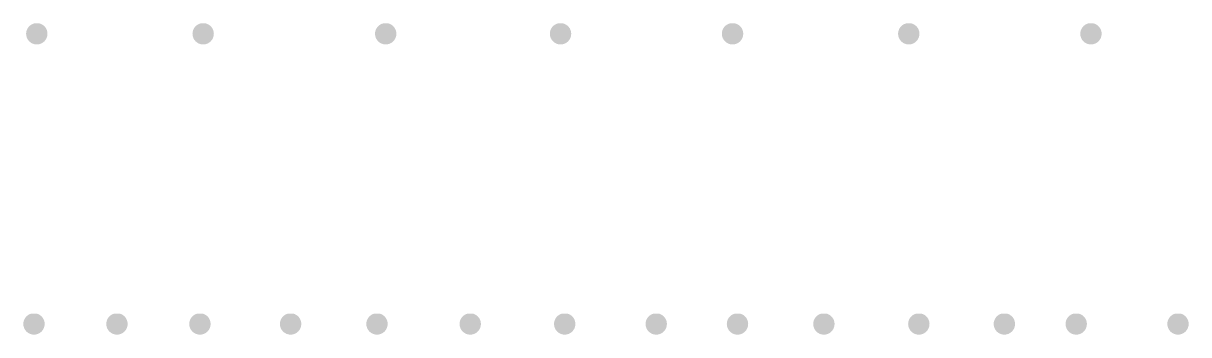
# Model space of a CAD drawing. Header units: inches. Extents: x 334 to 11487, y 261 to 10656.
# Drawn here: x 341.45 to 348.38, y 419.76 to 421.61 of the extents above; entities that cross this region are included whole.
import ezdxf

# ---------------------------------------------------------------- set-up
doc = ezdxf.new("R2010")
doc.units = ezdxf.units.IN
doc.header["$MEASUREMENT"] = 0
doc.layers.add('HATCH', color=7, linetype='Continuous')

msp = doc.modelspace()

# ---------------------------------------------------------------- hatches: boundary and pattern name
at = {"layer": 'HATCH'}
h = msp.add_hatch(dxfattribs=at)
h.set_pattern_fill('AR-CONC', color=256, scale=1e-05)
h.set_pattern_definition([(50, (7.42446386, 0), (7.172601826e-05, -6.275213498e-06), [7.5e-06, -8.25e-05]), (355, (7.42446386, 0), (-1.3875133361e-05, 7.521921337e-05), [6e-06, -6.6e-05]), (100.45144446, (7.424469836, -5.2e-07), (5.7850884673e-05, 6.8943999097e-05), [6.3740192e-06, -7.01142112e-05]), (46.1842, (7.42446386, 2e-05), (0.000106724133067, -1.655192808e-05), [1.125e-05, -0.00012375]), (96.63563549, (7.42447275, 1.862e-05), (9.3466194567e-05, 9.7411860077e-05), [9.5610342e-06, -0.000105171376]), (351.18416399, (7.42446386, 2e-05), (9.3466194505e-05, 9.7411860027e-05), [9e-06, -9.90000001e-05]), (21, (7.42447386, 1.5e-05), (5.9690705212e-05, -4.02618890665e-05), [7.5e-06, -8.25e-05]), (326, (7.42447386, 1.5e-05), (2.4331533192e-05, 7.2515004505e-05), [6e-06, -6.6e-05]), (71.45144474, (7.42447883, 1.1645e-05), (8.4022237673e-05, 3.2253115281e-05), [6.374019e-06, -7.01142112e-05]), (37.5, (7.42446386, 0), (1.2159855317e-06, 3.32893853831e-05), [0, -6.52e-05, 0, -6.7e-05, 0, -6.625e-05]), (7.5, (7.42446386, 0), (2.63069537442e-05, 3.94411711882e-05), [0, -3.82e-05, 0, -6.37e-05, 0, -2.525e-05]), (327.5, (7.42444156, 0), (5.33822436172e-05, -2.2554871734e-06), [0, -2.5e-05, 0, -7.8e-05, 0, -0.0001035]), (317.5, (7.42443156, 0), (5.83186169342e-05, 1.00104982332e-05), [0, -3.25e-05, 0, -5.18e-05, 0, -7.35e-05])])
h.paths.add_polyline_path([(341.59687, 421.54322, 0.3519417), (341.54701, 421.60528), (341.51963, 421.60528, 0.3519417), (341.46977, 421.54322, 1)])
h = msp.add_hatch(dxfattribs=at)
h.set_pattern_fill('AR-CONC', color=256, scale=1e-05)
h.set_pattern_definition([(50, (8.41355861, 0), (7.172601826e-05, -6.275213498e-06), [7.5e-06, -8.25e-05]), (355, (8.41355861, 0), (-1.3875133361e-05, 7.521921337e-05), [6e-06, -6.6e-05]), (100.45144446, (8.41356459, -5.2e-07), (5.7850884673e-05, 6.8943999097e-05), [6.3740192e-06, -7.01142112e-05]), (46.1842, (8.41355861, 2e-05), (0.000106724133067, -1.655192808e-05), [1.125e-05, -0.00012375]), (96.63563549, (8.4135675, 1.862e-05), (9.3466194567e-05, 9.7411860077e-05), [9.5610342e-06, -0.000105171376]), (351.18416399, (8.41355861, 2e-05), (9.3466194505e-05, 9.7411860027e-05), [9e-06, -9.90000001e-05]), (21, (8.41356861, 1.5e-05), (5.9690705212e-05, -4.02618890665e-05), [7.5e-06, -8.25e-05]), (326, (8.41356861, 1.5e-05), (2.4331533192e-05, 7.2515004505e-05), [6e-06, -6.6e-05]), (71.45144474, (8.413573585, 1.1645e-05), (8.4022237673e-05, 3.2253115281e-05), [6.374019e-06, -7.01142112e-05]), (37.5, (8.41355861, 0), (1.2159855317e-06, 3.32893853831e-05), [0, -6.52e-05, 0, -6.7e-05, 0, -6.625e-05]), (7.5, (8.41355861, 0), (2.63069537442e-05, 3.94411711882e-05), [0, -3.82e-05, 0, -6.37e-05, 0, -2.525e-05]), (327.5, (8.41353631, 0), (5.33822436172e-05, -2.2554871734e-06), [0, -2.5e-05, 0, -7.8e-05, 0, -0.0001035]), (317.5, (8.41352631, 0), (5.83186169342e-05, 1.00104982332e-05), [0, -3.25e-05, 0, -5.18e-05, 0, -7.35e-05])])
h.paths.add_polyline_path([(342.58596, 421.54322, 0.3519417), (342.53611, 421.60528), (342.50872, 421.60528, 0.3519417), (342.45887, 421.54322, 1)])
h = msp.add_hatch(dxfattribs=at)
h.set_pattern_fill('AR-CONC', color=256, scale=1e-05)
h.set_pattern_definition([(50, (9.49874246, 0), (7.172601826e-05, -6.275213498e-06), [7.5e-06, -8.25e-05]), (355, (9.49874246, 0), (-1.3875133361e-05, 7.521921337e-05), [6e-06, -6.6e-05]), (100.45144446, (9.498748436, -5.2e-07), (5.7850884673e-05, 6.8943999097e-05), [6.3740192e-06, -7.01142112e-05]), (46.1842, (9.49874246, 2e-05), (0.000106724133067, -1.655192808e-05), [1.125e-05, -0.00012375]), (96.63563549, (9.49875135, 1.862e-05), (9.3466194567e-05, 9.7411860077e-05), [9.5610342e-06, -0.000105171376]), (351.18416399, (9.49874246, 2e-05), (9.3466194505e-05, 9.7411860027e-05), [9e-06, -9.90000001e-05]), (21, (9.49875246, 1.5e-05), (5.9690705212e-05, -4.02618890665e-05), [7.5e-06, -8.25e-05]), (326, (9.49875246, 1.5e-05), (2.4331533192e-05, 7.2515004505e-05), [6e-06, -6.6e-05]), (71.45144474, (9.49875743, 1.1645e-05), (8.4022237673e-05, 3.2253115281e-05), [6.374019e-06, -7.01142112e-05]), (37.5, (9.49874246, 0), (1.2159855317e-06, 3.32893853831e-05), [0, -6.52e-05, 0, -6.7e-05, 0, -6.625e-05]), (7.5, (9.49874246, 0), (2.63069537442e-05, 3.94411711882e-05), [0, -3.82e-05, 0, -6.37e-05, 0, -2.525e-05]), (327.5, (9.49872016, 0), (5.33822436172e-05, -2.2554871734e-06), [0, -2.5e-05, 0, -7.8e-05, 0, -0.0001035]), (317.5, (9.49871016, 0), (5.83186169342e-05, 1.00104982332e-05), [0, -3.25e-05, 0, -5.18e-05, 0, -7.35e-05])])
h.paths.add_polyline_path([(343.67114, 421.54322, 0.3519417), (343.62129, 421.60528), (343.5939, 421.60528, 0.3519417), (343.54405, 421.54322, 1)])
h = msp.add_hatch(dxfattribs=at)
h.set_pattern_fill('AR-CONC', color=256, scale=1e-05)
h.set_pattern_definition([(50, (10.538215406, 0), (7.172601826e-05, -6.275213498e-06), [7.5e-06, -8.25e-05]), (355, (10.538215406, 0), (-1.3875133361e-05, 7.521921337e-05), [6e-06, -6.6e-05]), (100.45144446, (10.53822138, -5.2e-07), (5.7850884673e-05, 6.8943999097e-05), [6.3740192e-06, -7.01142112e-05]), (46.1842, (10.53821541, 2e-05), (0.000106724133067, -1.655192808e-05), [1.125e-05, -0.00012375]), (96.63563549, (10.5382243, 1.862e-05), (9.3466194567e-05, 9.7411860077e-05), [9.5610342e-06, -0.000105171376]), (351.18416399, (10.53821541, 2e-05), (9.3466194505e-05, 9.7411860027e-05), [9e-06, -9.90000001e-05]), (21, (10.538225406, 1.5e-05), (5.9690705212e-05, -4.02618890665e-05), [7.5e-06, -8.25e-05]), (326, (10.538225406, 1.5e-05), (2.4331533192e-05, 7.2515004505e-05), [6e-06, -6.6e-05]), (71.45144474, (10.53823038, 1.1645e-05), (8.4022237673e-05, 3.2253115281e-05), [6.374019e-06, -7.01142112e-05]), (37.5, (10.538215406, 0), (1.2159855317e-06, 3.32893853831e-05), [0, -6.52e-05, 0, -6.7e-05, 0, -6.625e-05]), (7.5, (10.538215406, 0), (2.63069537442e-05, 3.94411711882e-05), [0, -3.82e-05, 0, -6.37e-05, 0, -2.525e-05]), (327.5, (10.538193106, 0), (5.33822436172e-05, -2.2554871734e-06), [0, -2.5e-05, 0, -7.8e-05, 0, -0.0001035]), (317.5, (10.538183106, 0), (5.83186169342e-05, 1.00104982332e-05), [0, -3.25e-05, 0, -5.18e-05, 0, -7.35e-05])])
h.paths.add_polyline_path([(344.71062, 421.54322, 0.3519417), (344.66076, 421.60528), (344.63338, 421.60528, 0.3519417), (344.58352, 421.54322, 1)])
h = msp.add_hatch(dxfattribs=at)
h.set_pattern_fill('AR-CONC', color=256, scale=1e-05)
h.set_pattern_definition([(50, (11.56091467, 0), (7.172601826e-05, -6.275213498e-06), [7.5e-06, -8.25e-05]), (355, (11.56091467, 0), (-1.3875133361e-05, 7.521921337e-05), [6e-06, -6.6e-05]), (100.45144446, (11.56092065, -5.2e-07), (5.7850884673e-05, 6.8943999097e-05), [6.3740192e-06, -7.01142112e-05]), (46.1842, (11.56091467, 2e-05), (0.000106724133067, -1.655192808e-05), [1.125e-05, -0.00012375]), (96.63563549, (11.56092356, 1.862e-05), (9.3466194567e-05, 9.7411860077e-05), [9.5610342e-06, -0.000105171376]), (351.18416399, (11.56091467, 2e-05), (9.3466194505e-05, 9.7411860027e-05), [9e-06, -9.90000001e-05]), (21, (11.56092467, 1.5e-05), (5.9690705212e-05, -4.02618890665e-05), [7.5e-06, -8.25e-05]), (326, (11.56092467, 1.5e-05), (2.4331533192e-05, 7.2515004505e-05), [6e-06, -6.6e-05]), (71.45144474, (11.560929645, 1.1645e-05), (8.4022237673e-05, 3.2253115281e-05), [6.374019e-06, -7.01142112e-05]), (37.5, (11.56091467, 0), (1.2159855317e-06, 3.32893853831e-05), [0, -6.52e-05, 0, -6.7e-05, 0, -6.625e-05]), (7.5, (11.56091467, 0), (2.63069537442e-05, 3.94411711882e-05), [0, -3.82e-05, 0, -6.37e-05, 0, -2.525e-05]), (327.5, (11.56089237, 0), (5.33822436172e-05, -2.2554871734e-06), [0, -2.5e-05, 0, -7.8e-05, 0, -0.0001035]), (317.5, (11.56088237, 0), (5.83186169342e-05, 1.00104982332e-05), [0, -3.25e-05, 0, -5.18e-05, 0, -7.35e-05])])
h.paths.add_polyline_path([(345.73332, 421.54322, 0.3519417), (345.68346, 421.60528), (345.65608, 421.60528, 0.3519417), (345.60622, 421.54322, 1)])
h = msp.add_hatch(dxfattribs=at)
h.set_pattern_fill('AR-CONC', color=256, scale=1e-05)
h.set_pattern_definition([(50, (12.608502994, 0), (7.172601826e-05, -6.275213498e-06), [7.5e-06, -8.25e-05]), (355, (12.60850299, 0), (-1.3875133361e-05, 7.521921337e-05), [6e-06, -6.6e-05]), (100.45144446, (12.60850897, -5.2e-07), (5.7850884673e-05, 6.8943999097e-05), [6.3740192e-06, -7.01142112e-05]), (46.1842, (12.60850299, 2e-05), (0.000106724133067, -1.655192808e-05), [1.125e-05, -0.00012375]), (96.63563549, (12.60851189, 1.862e-05), (9.3466194567e-05, 9.7411860077e-05), [9.5610342e-06, -0.000105171376]), (351.18416399, (12.60850299, 2e-05), (9.3466194505e-05, 9.7411860027e-05), [9e-06, -9.90000001e-05]), (21, (12.608512994, 1.5e-05), (5.9690705212e-05, -4.02618890665e-05), [7.5e-06, -8.25e-05]), (326, (12.60851299, 1.5e-05), (2.4331533192e-05, 7.2515004505e-05), [6e-06, -6.6e-05]), (71.45144474, (12.60851797, 1.1645e-05), (8.4022237673e-05, 3.2253115281e-05), [6.374019e-06, -7.01142112e-05]), (37.5, (12.608502994, 0), (1.2159855317e-06, 3.32893853831e-05), [0, -6.52e-05, 0, -6.7e-05, 0, -6.625e-05]), (7.5, (12.608502994, 0), (2.63069537442e-05, 3.94411711882e-05), [0, -3.82e-05, 0, -6.37e-05, 0, -2.525e-05]), (327.5, (12.608480694, 0), (5.33822436172e-05, -2.2554871734e-06), [0, -2.5e-05, 0, -7.8e-05, 0, -0.0001035]), (317.5, (12.608470694, 0), (5.83186169342e-05, 1.00104982332e-05), [0, -3.25e-05, 0, -5.18e-05, 0, -7.35e-05])])
h.paths.add_polyline_path([(346.7809, 421.54322, 0.3519417), (346.73105, 421.60528), (346.70366, 421.60528, 0.3519417), (346.65381, 421.54322, 1)])
h = msp.add_hatch(dxfattribs=at)
h.set_pattern_fill('AR-CONC', color=256, scale=1e-05)
h.set_pattern_definition([(50, (13.691686573, 0), (7.172601826e-05, -6.275213498e-06), [7.5e-06, -8.25e-05]), (355, (13.69168657, 0), (-1.3875133361e-05, 7.521921337e-05), [6e-06, -6.6e-05]), (100.45144446, (13.69169255, -5.2e-07), (5.7850884673e-05, 6.8943999097e-05), [6.3740192e-06, -7.01142112e-05]), (46.1842, (13.69168657, 2e-05), (0.000106724133067, -1.655192808e-05), [1.125e-05, -0.00012375]), (96.63563549, (13.69169547, 1.862e-05), (9.3466194567e-05, 9.7411860077e-05), [9.5610342e-06, -0.000105171376]), (351.18416399, (13.69168657, 2e-05), (9.3466194505e-05, 9.7411860027e-05), [9e-06, -9.90000001e-05]), (21, (13.691696573, 1.5e-05), (5.9690705212e-05, -4.02618890665e-05), [7.5e-06, -8.25e-05]), (326, (13.69169657, 1.5e-05), (2.4331533192e-05, 7.2515004505e-05), [6e-06, -6.6e-05]), (71.45144474, (13.69170155, 1.1645e-05), (8.4022237673e-05, 3.2253115281e-05), [6.374019e-06, -7.01142112e-05]), (37.5, (13.691686573, 0), (1.2159855317e-06, 3.32893853831e-05), [0, -6.52e-05, 0, -6.7e-05, 0, -6.625e-05]), (7.5, (13.691686573, 0), (2.63069537442e-05, 3.94411711882e-05), [0, -3.82e-05, 0, -6.37e-05, 0, -2.525e-05]), (327.5, (13.691664273, 0), (5.33822436172e-05, -2.2554871734e-06), [0, -2.5e-05, 0, -7.8e-05, 0, -0.0001035]), (317.5, (13.691654273, 0), (5.83186169342e-05, 1.00104982332e-05), [0, -3.25e-05, 0, -5.18e-05, 0, -7.35e-05])])
h.paths.add_polyline_path([(347.86409, 421.54322, 0.3519417), (347.81423, 421.60528), (347.78685, 421.60528, 0.3519417), (347.73699, 421.54322, 1)])
h = msp.add_hatch(dxfattribs=at)
h.set_pattern_fill('AR-CONC', color=256, scale=1e-05)
h.set_pattern_definition([(50, (7.407794954, -1.72372487), (7.172601826e-05, -6.275213498e-06), [7.5e-06, -8.25e-05]), (355, (7.407794954, -1.72372487), (-1.3875133361e-05, 7.521921337e-05), [6e-06, -6.6e-05]), (100.45144446, (7.40780093, -1.72372539), (5.7850884673e-05, 6.8943999097e-05), [6.3740192e-06, -7.01142112e-05]), (46.1842, (7.40779495, -1.72370487), (0.000106724133067, -1.655192808e-05), [1.125e-05, -0.00012375]), (96.63563549, (7.40780385, -1.72370625), (9.3466194567e-05, 9.7411860077e-05), [9.5610342e-06, -0.000105171376]), (351.18416399, (7.40779495, -1.72370487), (9.3466194505e-05, 9.7411860027e-05), [9e-06, -9.90000001e-05]), (21, (7.407804954, -1.72370987), (5.9690705212e-05, -4.02618890665e-05), [7.5e-06, -8.25e-05]), (326, (7.407804954, -1.72370987), (2.4331533192e-05, 7.2515004505e-05), [6e-06, -6.6e-05]), (71.45144474, (7.40780993, -1.72371322), (8.4022237673e-05, 3.2253115281e-05), [6.374019e-06, -7.01142112e-05]), (37.5, (7.407794954, -1.723724868), (1.2159855317e-06, 3.32893853831e-05), [0, -6.52e-05, 0, -6.7e-05, 0, -6.625e-05]), (7.5, (7.407794954, -1.723724868), (2.63069537442e-05, 3.94411711882e-05), [0, -3.82e-05, 0, -6.37e-05, 0, -2.525e-05]), (327.5, (7.407772654, -1.723724868), (5.33822436172e-05, -2.2554871734e-06), [0, -2.5e-05, 0, -7.8e-05, 0, -0.0001035]), (317.5, (7.407762654, -1.72372487), (5.83186169342e-05, 1.00104982332e-05), [0, -3.25e-05, 0, -5.18e-05, 0, -7.35e-05])])
h.paths.add_polyline_path([(341.5802, 419.8195, 0.3519417), (341.53034, 419.88155), (341.50296, 419.88155, 0.3519417), (341.4531, 419.8195, 1)])
h = msp.add_hatch(dxfattribs=at)
h.set_pattern_fill('AR-CONC', color=256, scale=1e-05)
h.set_pattern_definition([(50, (7.90107073, -1.72372487), (7.172601826e-05, -6.275213498e-06), [7.5e-06, -8.25e-05]), (355, (7.90107073, -1.72372487), (-1.3875133361e-05, 7.521921337e-05), [6e-06, -6.6e-05]), (100.45144446, (7.90107671, -1.72372539), (5.7850884673e-05, 6.8943999097e-05), [6.3740192e-06, -7.01142112e-05]), (46.1842, (7.90107073, -1.72370487), (0.000106724133067, -1.655192808e-05), [1.125e-05, -0.00012375]), (96.63563549, (7.90107962, -1.72370625), (9.3466194567e-05, 9.7411860077e-05), [9.5610342e-06, -0.000105171376]), (351.18416399, (7.90107073, -1.72370487), (9.3466194505e-05, 9.7411860027e-05), [9e-06, -9.90000001e-05]), (21, (7.90108073, -1.72370987), (5.9690705212e-05, -4.02618890665e-05), [7.5e-06, -8.25e-05]), (326, (7.90108073, -1.72370987), (2.4331533192e-05, 7.2515004505e-05), [6e-06, -6.6e-05]), (71.45144474, (7.901085704, -1.72371322), (8.4022237673e-05, 3.2253115281e-05), [6.374019e-06, -7.01142112e-05]), (37.5, (7.90107073, -1.723724868), (1.2159855317e-06, 3.32893853831e-05), [0, -6.52e-05, 0, -6.7e-05, 0, -6.625e-05]), (7.5, (7.90107073, -1.723724868), (2.63069537442e-05, 3.94411711882e-05), [0, -3.82e-05, 0, -6.37e-05, 0, -2.525e-05]), (327.5, (7.90104843, -1.723724868), (5.33822436172e-05, -2.2554871734e-06), [0, -2.5e-05, 0, -7.8e-05, 0, -0.0001035]), (317.5, (7.90103843, -1.72372487), (5.83186169342e-05, 1.00104982332e-05), [0, -3.25e-05, 0, -5.18e-05, 0, -7.35e-05])])
h.paths.add_polyline_path([(342.07347, 419.8195, 0.3519417), (342.02362, 419.88155), (341.99623, 419.88155, 0.3519417), (341.94638, 419.8195, 1)])
h = msp.add_hatch(dxfattribs=at)
h.set_pattern_fill('AR-CONC', color=256, scale=1e-05)
h.set_pattern_definition([(50, (8.39435603, -1.72372487), (7.172601826e-05, -6.275213498e-06), [7.5e-06, -8.25e-05]), (355, (8.39435603, -1.72372487), (-1.3875133361e-05, 7.521921337e-05), [6e-06, -6.6e-05]), (100.45144446, (8.39436201, -1.72372539), (5.7850884673e-05, 6.8943999097e-05), [6.3740192e-06, -7.01142112e-05]), (46.1842, (8.39435603, -1.72370487), (0.000106724133067, -1.655192808e-05), [1.125e-05, -0.00012375]), (96.63563549, (8.39436493, -1.72370625), (9.3466194567e-05, 9.7411860077e-05), [9.5610342e-06, -0.000105171376]), (351.18416399, (8.39435603, -1.72370487), (9.3466194505e-05, 9.7411860027e-05), [9e-06, -9.90000001e-05]), (21, (8.39436603, -1.72370987), (5.9690705212e-05, -4.02618890665e-05), [7.5e-06, -8.25e-05]), (326, (8.39436603, -1.72370987), (2.4331533192e-05, 7.2515004505e-05), [6e-06, -6.6e-05]), (71.45144474, (8.394371006, -1.72371322), (8.4022237673e-05, 3.2253115281e-05), [6.374019e-06, -7.01142112e-05]), (37.5, (8.394356032, -1.723724868), (1.2159855317e-06, 3.32893853831e-05), [0, -6.52e-05, 0, -6.7e-05, 0, -6.625e-05]), (7.5, (8.394356032, -1.723724868), (2.63069537442e-05, 3.94411711882e-05), [0, -3.82e-05, 0, -6.37e-05, 0, -2.525e-05]), (327.5, (8.394333732, -1.723724868), (5.33822436172e-05, -2.2554871734e-06), [0, -2.5e-05, 0, -7.8e-05, 0, -0.0001035]), (317.5, (8.39432373, -1.72372487), (5.83186169342e-05, 1.00104982332e-05), [0, -3.25e-05, 0, -5.18e-05, 0, -7.35e-05])])
h.paths.add_polyline_path([(342.56676, 419.8195, 0.3519417), (342.5169, 419.88155), (342.48952, 419.88155, 0.3519417), (342.43966, 419.8195, 1)])
h = msp.add_hatch(dxfattribs=at)
h.set_pattern_fill('AR-CONC', color=256, scale=1e-05)
h.set_pattern_definition([(50, (8.93339986, -1.72372487), (7.172601826e-05, -6.275213498e-06), [7.5e-06, -8.25e-05]), (355, (8.93339986, -1.72372487), (-1.3875133361e-05, 7.521921337e-05), [6e-06, -6.6e-05]), (100.45144446, (8.93340584, -1.72372539), (5.7850884673e-05, 6.8943999097e-05), [6.3740192e-06, -7.01142112e-05]), (46.1842, (8.93339986, -1.72370487), (0.000106724133067, -1.655192808e-05), [1.125e-05, -0.00012375]), (96.63563549, (8.93340875, -1.72370625), (9.3466194567e-05, 9.7411860077e-05), [9.5610342e-06, -0.000105171376]), (351.18416399, (8.93339986, -1.72370487), (9.3466194505e-05, 9.7411860027e-05), [9e-06, -9.90000001e-05]), (21, (8.93340986, -1.72370987), (5.9690705212e-05, -4.02618890665e-05), [7.5e-06, -8.25e-05]), (326, (8.93340986, -1.72370987), (2.4331533192e-05, 7.2515004505e-05), [6e-06, -6.6e-05]), (71.45144474, (8.933414835, -1.72371322), (8.4022237673e-05, 3.2253115281e-05), [6.374019e-06, -7.01142112e-05]), (37.5, (8.93339986, -1.723724868), (1.2159855317e-06, 3.32893853831e-05), [0, -6.52e-05, 0, -6.7e-05, 0, -6.625e-05]), (7.5, (8.93339986, -1.723724868), (2.63069537442e-05, 3.94411711882e-05), [0, -3.82e-05, 0, -6.37e-05, 0, -2.525e-05]), (327.5, (8.93337756, -1.723724868), (5.33822436172e-05, -2.2554871734e-06), [0, -2.5e-05, 0, -7.8e-05, 0, -0.0001035]), (317.5, (8.93336756, -1.72372487), (5.83186169342e-05, 1.00104982332e-05), [0, -3.25e-05, 0, -5.18e-05, 0, -7.35e-05])])
h.paths.add_polyline_path([(343.1058, 419.8195, 0.3519417), (343.05595, 419.88155), (343.02856, 419.88155, 0.3519417), (342.97871, 419.8195, 1)])
h = msp.add_hatch(dxfattribs=at)
h.set_pattern_fill('AR-CONC', color=256, scale=1e-05)
h.set_pattern_definition([(50, (9.447021227, -1.72372487), (7.172601826e-05, -6.275213498e-06), [7.5e-06, -8.25e-05]), (355, (9.44702123, -1.72372487), (-1.3875133361e-05, 7.521921337e-05), [6e-06, -6.6e-05]), (100.45144446, (9.447027204, -1.72372539), (5.7850884673e-05, 6.8943999097e-05), [6.3740192e-06, -7.01142112e-05]), (46.1842, (9.44702123, -1.72370487), (0.000106724133067, -1.655192808e-05), [1.125e-05, -0.00012375]), (96.63563549, (9.44703012, -1.72370625), (9.3466194567e-05, 9.7411860077e-05), [9.5610342e-06, -0.000105171376]), (351.18416399, (9.44702123, -1.72370487), (9.3466194505e-05, 9.7411860027e-05), [9e-06, -9.90000001e-05]), (21, (9.447031227, -1.72370987), (5.9690705212e-05, -4.02618890665e-05), [7.5e-06, -8.25e-05]), (326, (9.44703123, -1.72370987), (2.4331533192e-05, 7.2515004505e-05), [6e-06, -6.6e-05]), (71.45144474, (9.4470362, -1.72371322), (8.4022237673e-05, 3.2253115281e-05), [6.374019e-06, -7.01142112e-05]), (37.5, (9.447021227, -1.723724868), (1.2159855317e-06, 3.32893853831e-05), [0, -6.52e-05, 0, -6.7e-05, 0, -6.625e-05]), (7.5, (9.447021227, -1.723724868), (2.63069537442e-05, 3.94411711882e-05), [0, -3.82e-05, 0, -6.37e-05, 0, -2.525e-05]), (327.5, (9.446998927, -1.723724868), (5.33822436172e-05, -2.2554871734e-06), [0, -2.5e-05, 0, -7.8e-05, 0, -0.0001035]), (317.5, (9.446988927, -1.72372487), (5.83186169342e-05, 1.00104982332e-05), [0, -3.25e-05, 0, -5.18e-05, 0, -7.35e-05])])
h.paths.add_polyline_path([(343.61942, 419.8195, 0.3519417), (343.56957, 419.88155), (343.54218, 419.88155, 0.3519417), (343.49233, 419.8195, 1)])
h = msp.add_hatch(dxfattribs=at)
h.set_pattern_fill('AR-CONC', color=256, scale=1e-05)
h.set_pattern_definition([(50, (10.00132425, -1.72372487), (7.172601826e-05, -6.275213498e-06), [7.5e-06, -8.25e-05]), (355, (10.00132425, -1.72372487), (-1.3875133361e-05, 7.521921337e-05), [6e-06, -6.6e-05]), (100.45144446, (10.001330225, -1.72372539), (5.7850884673e-05, 6.8943999097e-05), [6.3740192e-06, -7.01142112e-05]), (46.1842, (10.00132425, -1.72370487), (0.000106724133067, -1.655192808e-05), [1.125e-05, -0.00012375]), (96.63563549, (10.00133314, -1.72370625), (9.3466194567e-05, 9.7411860077e-05), [9.5610342e-06, -0.000105171376]), (351.18416399, (10.00132425, -1.72370487), (9.3466194505e-05, 9.7411860027e-05), [9e-06, -9.90000001e-05]), (21, (10.00133425, -1.72370987), (5.9690705212e-05, -4.02618890665e-05), [7.5e-06, -8.25e-05]), (326, (10.00133425, -1.72370987), (2.4331533192e-05, 7.2515004505e-05), [6e-06, -6.6e-05]), (71.45144474, (10.00133922, -1.72371322), (8.4022237673e-05, 3.2253115281e-05), [6.374019e-06, -7.01142112e-05]), (37.5, (10.001324248, -1.723724868), (1.2159855317e-06, 3.32893853831e-05), [0, -6.52e-05, 0, -6.7e-05, 0, -6.625e-05]), (7.5, (10.001324248, -1.723724868), (2.63069537442e-05, 3.94411711882e-05), [0, -3.82e-05, 0, -6.37e-05, 0, -2.525e-05]), (327.5, (10.001301948, -1.723724868), (5.33822436172e-05, -2.2554871734e-06), [0, -2.5e-05, 0, -7.8e-05, 0, -0.0001035]), (317.5, (10.001291948, -1.72372487), (5.83186169342e-05, 1.00104982332e-05), [0, -3.25e-05, 0, -5.18e-05, 0, -7.35e-05])])
h.paths.add_polyline_path([(344.17373, 419.8195, 0.3519417), (344.12387, 419.88155), (344.09649, 419.88155, 0.3519417), (344.04663, 419.8195, 1)])
h = msp.add_hatch(dxfattribs=at)
h.set_pattern_fill('AR-CONC', color=256, scale=1e-05)
h.set_pattern_definition([(50, (10.56299016, -1.72372487), (7.172601826e-05, -6.275213498e-06), [7.5e-06, -8.25e-05]), (355, (10.56299016, -1.72372487), (-1.3875133361e-05, 7.521921337e-05), [6e-06, -6.6e-05]), (100.45144446, (10.56299614, -1.72372539), (5.7850884673e-05, 6.8943999097e-05), [6.3740192e-06, -7.01142112e-05]), (46.1842, (10.56299016, -1.72370487), (0.000106724133067, -1.655192808e-05), [1.125e-05, -0.00012375]), (96.63563549, (10.56299906, -1.72370625), (9.3466194567e-05, 9.7411860077e-05), [9.5610342e-06, -0.000105171376]), (351.18416399, (10.56299016, -1.72370487), (9.3466194505e-05, 9.7411860027e-05), [9e-06, -9.90000001e-05]), (21, (10.56300016, -1.72370987), (5.9690705212e-05, -4.02618890665e-05), [7.5e-06, -8.25e-05]), (326, (10.56300016, -1.72370987), (2.4331533192e-05, 7.2515004505e-05), [6e-06, -6.6e-05]), (71.45144474, (10.563005136, -1.72371322), (8.4022237673e-05, 3.2253115281e-05), [6.374019e-06, -7.01142112e-05]), (37.5, (10.562990162, -1.723724868), (1.2159855317e-06, 3.32893853831e-05), [0, -6.52e-05, 0, -6.7e-05, 0, -6.625e-05]), (7.5, (10.562990162, -1.723724868), (2.63069537442e-05, 3.94411711882e-05), [0, -3.82e-05, 0, -6.37e-05, 0, -2.525e-05]), (327.5, (10.562967862, -1.723724868), (5.33822436172e-05, -2.2554871734e-06), [0, -2.5e-05, 0, -7.8e-05, 0, -0.0001035]), (317.5, (10.56295786, -1.72372487), (5.83186169342e-05, 1.00104982332e-05), [0, -3.25e-05, 0, -5.18e-05, 0, -7.35e-05])])
h.paths.add_polyline_path([(344.73539, 419.8195, 0.3519417), (344.68554, 419.88155), (344.65815, 419.88155, 0.3519417), (344.6083, 419.8195, 1)])
h = msp.add_hatch(dxfattribs=at)
h.set_pattern_fill('AR-CONC', color=256, scale=1e-05)
h.set_pattern_definition([(50, (11.10712039, -1.72372487), (7.172601826e-05, -6.275213498e-06), [7.5e-06, -8.25e-05]), (355, (11.10712039, -1.72372487), (-1.3875133361e-05, 7.521921337e-05), [6e-06, -6.6e-05]), (100.45144446, (11.107126365, -1.72372539), (5.7850884673e-05, 6.8943999097e-05), [6.3740192e-06, -7.01142112e-05]), (46.1842, (11.10712039, -1.72370487), (0.000106724133067, -1.655192808e-05), [1.125e-05, -0.00012375]), (96.63563549, (11.10712928, -1.72370625), (9.3466194567e-05, 9.7411860077e-05), [9.5610342e-06, -0.000105171376]), (351.18416399, (11.10712039, -1.72370487), (9.3466194505e-05, 9.7411860027e-05), [9e-06, -9.90000001e-05]), (21, (11.10713039, -1.72370987), (5.9690705212e-05, -4.02618890665e-05), [7.5e-06, -8.25e-05]), (326, (11.10713039, -1.72370987), (2.4331533192e-05, 7.2515004505e-05), [6e-06, -6.6e-05]), (71.45144474, (11.10713536, -1.72371322), (8.4022237673e-05, 3.2253115281e-05), [6.374019e-06, -7.01142112e-05]), (37.5, (11.107120388, -1.723724868), (1.2159855317e-06, 3.32893853831e-05), [0, -6.52e-05, 0, -6.7e-05, 0, -6.625e-05]), (7.5, (11.107120388, -1.723724868), (2.63069537442e-05, 3.94411711882e-05), [0, -3.82e-05, 0, -6.37e-05, 0, -2.525e-05]), (327.5, (11.107098088, -1.723724868), (5.33822436172e-05, -2.2554871734e-06), [0, -2.5e-05, 0, -7.8e-05, 0, -0.0001035]), (317.5, (11.10708809, -1.72372487), (5.83186169342e-05, 1.00104982332e-05), [0, -3.25e-05, 0, -5.18e-05, 0, -7.35e-05])])
h.paths.add_polyline_path([(345.27952, 419.8195, 0.3519417), (345.22967, 419.88155), (345.20228, 419.88155, 0.3519417), (345.15243, 419.8195, 1)])
h = msp.add_hatch(dxfattribs=at)
h.set_pattern_fill('AR-CONC', color=256, scale=1e-05)
h.set_pattern_definition([(50, (11.590232895, -1.72372487), (7.172601826e-05, -6.275213498e-06), [7.5e-06, -8.25e-05]), (355, (11.590232895, -1.72372487), (-1.3875133361e-05, 7.521921337e-05), [6e-06, -6.6e-05]), (100.45144446, (11.59023887, -1.72372539), (5.7850884673e-05, 6.8943999097e-05), [6.3740192e-06, -7.01142112e-05]), (46.1842, (11.590232895, -1.72370487), (0.000106724133067, -1.655192808e-05), [1.125e-05, -0.00012375]), (96.63563549, (11.59024179, -1.72370625), (9.3466194567e-05, 9.7411860077e-05), [9.5610342e-06, -0.000105171376]), (351.18416399, (11.5902329, -1.72370487), (9.3466194505e-05, 9.7411860027e-05), [9e-06, -9.90000001e-05]), (21, (11.590242895, -1.72370987), (5.9690705212e-05, -4.02618890665e-05), [7.5e-06, -8.25e-05]), (326, (11.590242895, -1.72370987), (2.4331533192e-05, 7.2515004505e-05), [6e-06, -6.6e-05]), (71.45144474, (11.59024787, -1.72371322), (8.4022237673e-05, 3.2253115281e-05), [6.374019e-06, -7.01142112e-05]), (37.5, (11.590232895, -1.723724868), (1.2159855317e-06, 3.32893853831e-05), [0, -6.52e-05, 0, -6.7e-05, 0, -6.625e-05]), (7.5, (11.590232895, -1.723724868), (2.63069537442e-05, 3.94411711882e-05), [0, -3.82e-05, 0, -6.37e-05, 0, -2.525e-05]), (327.5, (11.590210595, -1.723724868), (5.33822436172e-05, -2.2554871734e-06), [0, -2.5e-05, 0, -7.8e-05, 0, -0.0001035]), (317.5, (11.590200595, -1.72372487), (5.83186169342e-05, 1.00104982332e-05), [0, -3.25e-05, 0, -5.18e-05, 0, -7.35e-05])])
h.paths.add_polyline_path([(345.76263, 419.8195, 0.3519417), (345.71278, 419.88155), (345.68539, 419.88155, 0.3519417), (345.63554, 419.8195, 1)])
h = msp.add_hatch(dxfattribs=at)
h.set_pattern_fill('AR-CONC', color=256, scale=1e-05)
h.set_pattern_definition([(50, (12.10385426, -1.72372487), (7.172601826e-05, -6.275213498e-06), [7.5e-06, -8.25e-05]), (355, (12.10385426, -1.72372487), (-1.3875133361e-05, 7.521921337e-05), [6e-06, -6.6e-05]), (100.45144446, (12.10386024, -1.72372539), (5.7850884673e-05, 6.8943999097e-05), [6.3740192e-06, -7.01142112e-05]), (46.1842, (12.10385426, -1.72370487), (0.000106724133067, -1.655192808e-05), [1.125e-05, -0.00012375]), (96.63563549, (12.10386315, -1.72370625), (9.3466194567e-05, 9.7411860077e-05), [9.5610342e-06, -0.000105171376]), (351.18416399, (12.10385426, -1.72370487), (9.3466194505e-05, 9.7411860027e-05), [9e-06, -9.90000001e-05]), (21, (12.10386426, -1.72370987), (5.9690705212e-05, -4.02618890665e-05), [7.5e-06, -8.25e-05]), (326, (12.10386426, -1.72370987), (2.4331533192e-05, 7.2515004505e-05), [6e-06, -6.6e-05]), (71.45144474, (12.103869235, -1.72371322), (8.4022237673e-05, 3.2253115281e-05), [6.374019e-06, -7.01142112e-05]), (37.5, (12.10385426, -1.723724868), (1.2159855317e-06, 3.32893853831e-05), [0, -6.52e-05, 0, -6.7e-05, 0, -6.625e-05]), (7.5, (12.10385426, -1.723724868), (2.63069537442e-05, 3.94411711882e-05), [0, -3.82e-05, 0, -6.37e-05, 0, -2.525e-05]), (327.5, (12.10383196, -1.723724868), (5.33822436172e-05, -2.2554871734e-06), [0, -2.5e-05, 0, -7.8e-05, 0, -0.0001035]), (317.5, (12.10382196, -1.72372487), (5.83186169342e-05, 1.00104982332e-05), [0, -3.25e-05, 0, -5.18e-05, 0, -7.35e-05])])
h.paths.add_polyline_path([(346.27626, 419.8195, 0.3519417), (346.2264, 419.88155), (346.19902, 419.88155, 0.3519417), (346.14916, 419.8195, 1)])
h = msp.add_hatch(dxfattribs=at)
h.set_pattern_fill('AR-CONC', color=256, scale=1e-05)
h.set_pattern_definition([(50, (12.66832055, -1.72372487), (7.172601826e-05, -6.275213498e-06), [7.5e-06, -8.25e-05]), (355, (12.66832055, -1.72372487), (-1.3875133361e-05, 7.521921337e-05), [6e-06, -6.6e-05]), (100.45144446, (12.66832653, -1.72372539), (5.7850884673e-05, 6.8943999097e-05), [6.3740192e-06, -7.01142112e-05]), (46.1842, (12.66832055, -1.72370487), (0.000106724133067, -1.655192808e-05), [1.125e-05, -0.00012375]), (96.63563549, (12.66832945, -1.72370625), (9.3466194567e-05, 9.7411860077e-05), [9.5610342e-06, -0.000105171376]), (351.18416399, (12.66832055, -1.72370487), (9.3466194505e-05, 9.7411860027e-05), [9e-06, -9.90000001e-05]), (21, (12.66833055, -1.72370987), (5.9690705212e-05, -4.02618890665e-05), [7.5e-06, -8.25e-05]), (326, (12.66833055, -1.72370987), (2.4331533192e-05, 7.2515004505e-05), [6e-06, -6.6e-05]), (71.45144474, (12.668335526, -1.72371322), (8.4022237673e-05, 3.2253115281e-05), [6.374019e-06, -7.01142112e-05]), (37.5, (12.668320552, -1.723724868), (1.2159855317e-06, 3.32893853831e-05), [0, -6.52e-05, 0, -6.7e-05, 0, -6.625e-05]), (7.5, (12.66832055, -1.723724868), (2.63069537442e-05, 3.94411711882e-05), [0, -3.82e-05, 0, -6.37e-05, 0, -2.525e-05]), (327.5, (12.668298252, -1.723724868), (5.33822436172e-05, -2.2554871734e-06), [0, -2.5e-05, 0, -7.8e-05, 0, -0.0001035]), (317.5, (12.66828825, -1.72372487), (5.83186169342e-05, 1.00104982332e-05), [0, -3.25e-05, 0, -5.18e-05, 0, -7.35e-05])])
h.paths.add_polyline_path([(346.84072, 419.8195, 0.3519417), (346.79087, 419.88155), (346.76348, 419.88155, 0.3519417), (346.71363, 419.8195, 1)])
h = msp.add_hatch(dxfattribs=at)
h.set_pattern_fill('AR-CONC', color=256, scale=1e-05)
h.set_pattern_definition([(50, (13.17685552, -1.72372487), (7.172601826e-05, -6.275213498e-06), [7.5e-06, -8.25e-05]), (355, (13.17685552, -1.72372487), (-1.3875133361e-05, 7.521921337e-05), [6e-06, -6.6e-05]), (100.45144446, (13.1768615, -1.72372539), (5.7850884673e-05, 6.8943999097e-05), [6.3740192e-06, -7.01142112e-05]), (46.1842, (13.17685552, -1.72370487), (0.000106724133067, -1.655192808e-05), [1.125e-05, -0.00012375]), (96.63563549, (13.17686441, -1.72370625), (9.3466194567e-05, 9.7411860077e-05), [9.5610342e-06, -0.000105171376]), (351.18416399, (13.17685552, -1.72370487), (9.3466194505e-05, 9.7411860027e-05), [9e-06, -9.90000001e-05]), (21, (13.17686552, -1.72370987), (5.9690705212e-05, -4.02618890665e-05), [7.5e-06, -8.25e-05]), (326, (13.17686552, -1.72370987), (2.4331533192e-05, 7.2515004505e-05), [6e-06, -6.6e-05]), (71.45144474, (13.176870495, -1.72371322), (8.4022237673e-05, 3.2253115281e-05), [6.374019e-06, -7.01142112e-05]), (37.5, (13.17685552, -1.723724868), (1.2159855317e-06, 3.32893853831e-05), [0, -6.52e-05, 0, -6.7e-05, 0, -6.625e-05]), (7.5, (13.17685552, -1.723724868), (2.63069537442e-05, 3.94411711882e-05), [0, -3.82e-05, 0, -6.37e-05, 0, -2.525e-05]), (327.5, (13.17683322, -1.723724868), (5.33822436172e-05, -2.2554871734e-06), [0, -2.5e-05, 0, -7.8e-05, 0, -0.0001035]), (317.5, (13.17682322, -1.72372487), (5.83186169342e-05, 1.00104982332e-05), [0, -3.25e-05, 0, -5.18e-05, 0, -7.35e-05])])
h.paths.add_polyline_path([(347.34926, 419.8195, 0.3519417), (347.2994, 419.88155), (347.27202, 419.88155, 0.3519417), (347.22216, 419.8195, 1)])
h = msp.add_hatch(dxfattribs=at)
h.set_pattern_fill('AR-CONC', color=256, scale=1e-05)
h.set_pattern_definition([(50, (13.60402718, -1.72372487), (7.172601826e-05, -6.275213498e-06), [7.5e-06, -8.25e-05]), (355, (13.60402718, -1.72372487), (-1.3875133361e-05, 7.521921337e-05), [6e-06, -6.6e-05]), (100.45144446, (13.60403316, -1.72372539), (5.7850884673e-05, 6.8943999097e-05), [6.3740192e-06, -7.01142112e-05]), (46.1842, (13.60402718, -1.72370487), (0.000106724133067, -1.655192808e-05), [1.125e-05, -0.00012375]), (96.63563549, (13.60403607, -1.72370625), (9.3466194567e-05, 9.7411860077e-05), [9.5610342e-06, -0.000105171376]), (351.18416399, (13.60402718, -1.72370487), (9.3466194505e-05, 9.7411860027e-05), [9e-06, -9.90000001e-05]), (21, (13.60403718, -1.72370987), (5.9690705212e-05, -4.02618890665e-05), [7.5e-06, -8.25e-05]), (326, (13.60403718, -1.72370987), (2.4331533192e-05, 7.2515004505e-05), [6e-06, -6.6e-05]), (71.45144474, (13.604042155, -1.72371322), (8.4022237673e-05, 3.2253115281e-05), [6.374019e-06, -7.01142112e-05]), (37.5, (13.60402718, -1.723724868), (1.2159855317e-06, 3.32893853831e-05), [0, -6.52e-05, 0, -6.7e-05, 0, -6.625e-05]), (7.5, (13.60402718, -1.723724868), (2.63069537442e-05, 3.94411711882e-05), [0, -3.82e-05, 0, -6.37e-05, 0, -2.525e-05]), (327.5, (13.60400488, -1.723724868), (5.33822436172e-05, -2.2554871734e-06), [0, -2.5e-05, 0, -7.8e-05, 0, -0.0001035]), (317.5, (13.60399488, -1.72372487), (5.83186169342e-05, 1.00104982332e-05), [0, -3.25e-05, 0, -5.18e-05, 0, -7.35e-05])])
h.paths.add_polyline_path([(347.77643, 419.8195, 0.3519417), (347.72657, 419.88155), (347.69919, 419.88155, 0.3519417), (347.64933, 419.8195, 1)])
h = msp.add_hatch(dxfattribs=at)
h.set_pattern_fill('AR-CONC', color=256, scale=1e-05)
h.set_pattern_definition([(50, (14.20918465, -1.72372487), (7.172601826e-05, -6.275213498e-06), [7.5e-06, -8.25e-05]), (355, (14.20918465, -1.72372487), (-1.3875133361e-05, 7.521921337e-05), [6e-06, -6.6e-05]), (100.45144446, (14.20919063, -1.72372539), (5.7850884673e-05, 6.8943999097e-05), [6.3740192e-06, -7.01142112e-05]), (46.1842, (14.20918465, -1.72370487), (0.000106724133067, -1.655192808e-05), [1.125e-05, -0.00012375]), (96.63563549, (14.20919354, -1.72370625), (9.3466194567e-05, 9.7411860077e-05), [9.5610342e-06, -0.000105171376]), (351.18416399, (14.20918465, -1.72370487), (9.3466194505e-05, 9.7411860027e-05), [9e-06, -9.90000001e-05]), (21, (14.20919465, -1.72370987), (5.9690705212e-05, -4.02618890665e-05), [7.5e-06, -8.25e-05]), (326, (14.20919465, -1.72370987), (2.4331533192e-05, 7.2515004505e-05), [6e-06, -6.6e-05]), (71.45144474, (14.209199625, -1.72371322), (8.4022237673e-05, 3.2253115281e-05), [6.374019e-06, -7.01142112e-05]), (37.5, (14.20918465, -1.723724868), (1.2159855317e-06, 3.32893853831e-05), [0, -6.52e-05, 0, -6.7e-05, 0, -6.625e-05]), (7.5, (14.20918465, -1.723724868), (2.63069537442e-05, 3.94411711882e-05), [0, -3.82e-05, 0, -6.37e-05, 0, -2.525e-05]), (327.5, (14.20916235, -1.723724868), (5.33822436172e-05, -2.2554871734e-06), [0, -2.5e-05, 0, -7.8e-05, 0, -0.0001035]), (317.5, (14.20915235, -1.72372487), (5.83186169342e-05, 1.00104982332e-05), [0, -3.25e-05, 0, -5.18e-05, 0, -7.35e-05])])
h.paths.add_polyline_path([(348.38159, 419.8195, 0.3519417), (348.33173, 419.88155), (348.30435, 419.88155, 0.3519417), (348.25449, 419.8195, 1)])

doc.saveas('drawing.dxf')
